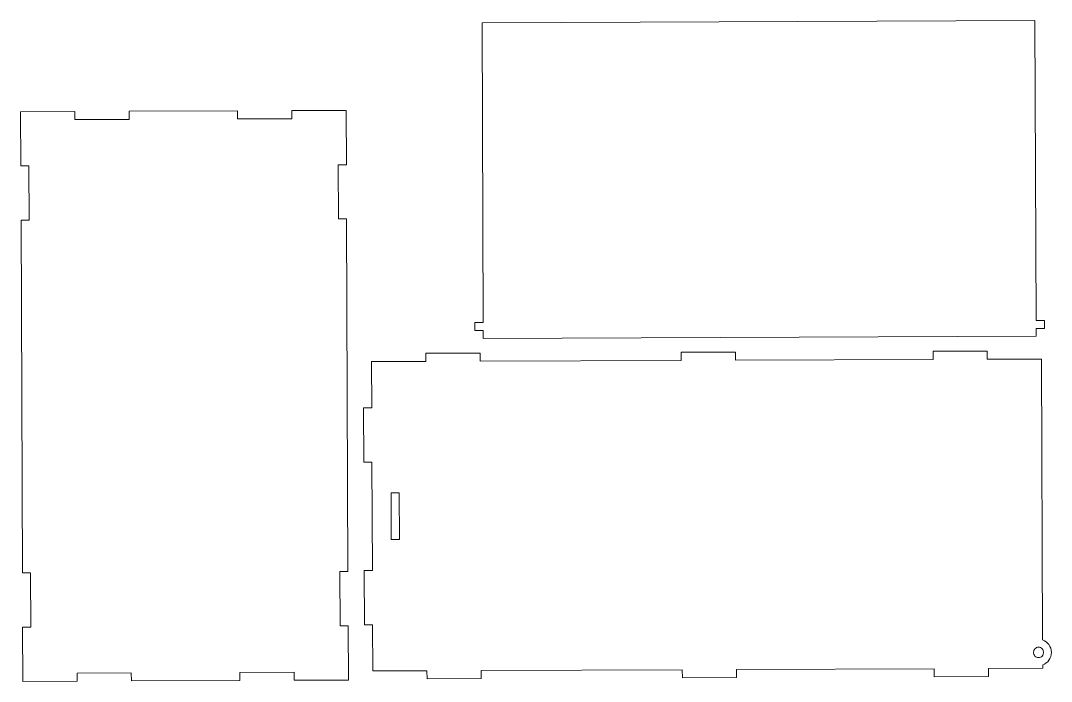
# Model space of a CAD drawing. Header units: inches. Extents: x -1.7 to 3.8, y -5.6 to 5.6.
# Drawn here: x -1.67 to 3.65, y 2.2 to 5.61 of the extents above; entities that cross this region are included whole.
import ezdxf

# ---------------------------------------------------------------- set-up
doc = ezdxf.new("R2010")
doc.units = ezdxf.units.IN
doc.header["$MEASUREMENT"] = 0
doc.layers.add('Katman 1', color=7, linetype='Continuous')

msp = doc.modelspace()

# ---------------------------------------------------------------- linework, layer by layer
at = {"layer": 'Katman 1', "color": 250, "lineweight": 9}
for points in [[(0.7088, 5.6031), (0.7088, 5.6031), (3.5618, 5.6142), (3.5618, 5.6142)], [(0.7149, 4.0562), (0.7149, 4.0562), (0.7088, 5.6031), (0.7088, 5.6031)], [(3.5618, 5.6142), (3.5618, 5.6142), (3.5679, 4.0674), (3.5679, 4.0674)], [(-1.6723, 5.1444), (-1.6723, 5.1444), (-1.3924, 5.1455), (-1.3924, 5.1455)], [(-1.6712, 4.8644), (-1.6712, 4.8644), (-1.6723, 5.1444), (-1.6723, 5.1444)], [(-1.3924, 5.1455), (-1.3924, 5.1455), (-1.3922, 5.1035), (-1.3922, 5.1035)], [(-1.1124, 5.1466), (-1.1124, 5.1466), (-0.5525, 5.1487), (-0.5525, 5.1487)], [(-1.1122, 5.1046), (-1.1122, 5.1046), (-1.1124, 5.1466), (-1.1124, 5.1466)], [(-0.5525, 5.1487), (-0.5525, 5.1487), (-0.5523, 5.1067), (-0.5523, 5.1067)], [(-0.5523, 5.1067), (-0.5523, 5.1067), (-0.2723, 5.1078), (-0.2723, 5.1078)], [(-0.2725, 5.1498), (-0.2725, 5.1498), (0.0075, 5.1509), (0.0075, 5.1509)], [(-0.2723, 5.1078), (-0.2723, 5.1078), (-0.2725, 5.1498), (-0.2725, 5.1498)], [(0.0075, 5.1509), (0.0075, 5.1509), (0.0086, 4.8709), (0.0086, 4.8709)], [(-1.3922, 5.1035), (-1.3922, 5.1035), (-1.1122, 5.1046), (-1.1122, 5.1046)], [(-1.6293, 4.8645), (-1.6293, 4.8645), (-1.6712, 4.8644), (-1.6712, 4.8644)], [(-1.6282, 4.5845), (-1.6282, 4.5845), (-1.6293, 4.8645), (-1.6293, 4.8645)], [(0.0086, 4.8709), (0.0086, 4.8709), (-0.0334, 4.8708), (-0.0334, 4.8708)], [(-0.0334, 4.8708), (-0.0334, 4.8708), (-0.0323, 4.5908), (-0.0323, 4.5908)], [(-1.6701, 4.5844), (-1.6701, 4.5844), (-1.6282, 4.5845), (-1.6282, 4.5845)], [(-1.663, 2.7645), (-1.663, 2.7645), (-1.6701, 4.5844), (-1.6701, 4.5844)], [(-0.0323, 4.5908), (-0.0323, 4.5908), (0.0097, 4.591), (0.0097, 4.591)], [(0.0097, 4.591), (0.0097, 4.591), (0.0168, 2.7711), (0.0168, 2.7711)], [(0.6715, 4.056), (0.6715, 4.056), (0.7149, 4.0562), (0.7149, 4.0562)], [(0.6717, 4.0147), (0.6717, 4.0147), (0.6715, 4.056), (0.6715, 4.056)], [(3.5679, 4.0674), (3.5679, 4.0674), (3.6113, 4.0675), (3.6113, 4.0675)], [(3.6113, 4.0675), (3.6113, 4.0675), (3.6114, 4.0262), (3.6114, 4.0262)], [(0.7151, 4.0149), (0.7151, 4.0149), (0.6717, 4.0147), (0.6717, 4.0147)], [(0.7152, 3.9746), (0.7152, 3.9746), (0.7151, 4.0149), (0.7151, 4.0149)], [(3.6114, 4.0262), (3.6114, 4.0262), (3.568, 4.026), (3.568, 4.026)], [(3.568, 4.026), (3.568, 4.026), (3.5682, 3.9858), (3.5682, 3.9858)], [(3.5682, 3.9858), (3.5682, 3.9858), (0.7152, 3.9746), (0.7152, 3.9746)], [(0.4184, 3.8975), (0.4184, 3.8975), (0.6984, 3.8986), (0.6984, 3.8986)], [(0.4186, 3.8555), (0.4186, 3.8555), (0.4184, 3.8975), (0.4184, 3.8975)], [(0.6984, 3.8986), (0.6984, 3.8986), (0.6986, 3.8566), (0.6986, 3.8566)], [(1.736, 3.9027), (1.736, 3.9027), (2.0161, 3.9038), (2.0161, 3.9038)], [(1.7362, 3.8607), (1.7362, 3.8607), (1.736, 3.9027), (1.736, 3.9027)], [(2.0161, 3.9038), (2.0161, 3.9038), (2.0162, 3.8618), (2.0162, 3.8618)], [(3.0362, 3.9078), (3.0362, 3.9078), (3.3162, 3.9089), (3.3162, 3.9089)], [(3.0364, 3.8658), (3.0364, 3.8658), (3.0362, 3.9078), (3.0362, 3.9078)], [(3.3162, 3.9089), (3.3162, 3.9089), (3.3163, 3.8669), (3.3163, 3.8669)], [(0.1386, 3.8544), (0.1386, 3.8544), (0.4186, 3.8555), (0.4186, 3.8555)], [(0.1395, 3.6164), (0.1395, 3.6164), (0.1386, 3.8544), (0.1386, 3.8544)], [(0.6986, 3.8566), (0.6986, 3.8566), (1.7362, 3.8607), (1.7362, 3.8607)], [(2.0162, 3.8618), (2.0162, 3.8618), (3.0364, 3.8658), (3.0364, 3.8658)], [(3.3163, 3.8669), (3.3163, 3.8669), (3.5963, 3.868), (3.5963, 3.868)], [(3.5963, 3.868), (3.5963, 3.868), (3.602, 2.4187), (3.602, 2.4187)], [(0.0975, 3.6163), (0.0975, 3.6163), (0.1395, 3.6164), (0.1395, 3.6164)], [(0.0986, 3.3363), (0.0986, 3.3363), (0.0975, 3.6163), (0.0975, 3.6163)], [(0.1406, 3.3365), (0.1406, 3.3365), (0.0986, 3.3363), (0.0986, 3.3363)], [(0.1428, 2.7765), (0.1428, 2.7765), (0.1406, 3.3365), (0.1406, 3.3365)], [(0.2812, 3.1771), (0.2812, 3.1771), (0.2392, 3.1769), (0.2392, 3.1769)], [(0.2392, 3.1769), (0.2392, 3.1769), (0.2402, 2.9368), (0.2402, 2.9368)], [(0.2821, 2.937), (0.2821, 2.937), (0.2812, 3.1771), (0.2812, 3.1771)], [(0.2402, 2.9368), (0.2402, 2.9368), (0.2821, 2.937), (0.2821, 2.937)], [(0.0168, 2.7711), (0.0168, 2.7711), (-0.0252, 2.7709), (-0.0252, 2.7709)], [(-0.0252, 2.7709), (-0.0252, 2.7709), (-0.0241, 2.491), (-0.0241, 2.491)], [(0.1008, 2.7763), (0.1008, 2.7763), (0.1428, 2.7765), (0.1428, 2.7765)], [(0.1019, 2.4964), (0.1019, 2.4964), (0.1008, 2.7763), (0.1008, 2.7763)], [(-1.621, 2.7647), (-1.621, 2.7647), (-1.663, 2.7645), (-1.663, 2.7645)], [(-1.6199, 2.4847), (-1.6199, 2.4847), (-1.621, 2.7647), (-1.621, 2.7647)], [(-1.6619, 2.4846), (-1.6619, 2.4846), (-1.6199, 2.4847), (-1.6199, 2.4847)], [(-1.6608, 2.2046), (-1.6608, 2.2046), (-1.6619, 2.4846), (-1.6619, 2.4846)], [(-0.0241, 2.491), (-0.0241, 2.491), (0.0179, 2.4911), (0.0179, 2.4911)], [(0.0179, 2.4911), (0.0179, 2.4911), (0.019, 2.2112), (0.019, 2.2112)], [(0.1439, 2.4965), (0.1439, 2.4965), (0.1019, 2.4964), (0.1019, 2.4964)], [(0.1448, 2.2585), (0.1448, 2.2585), (0.1439, 2.4965), (0.1439, 2.4965)], [(3.602, 2.4187), (3.602, 2.4187), (3.6115, 2.4146), (3.6115, 2.4146)], [(3.6115, 2.4146), (3.6115, 2.4146), (3.6199, 2.409), (3.6199, 2.409)], [(3.6199, 2.409), (3.6199, 2.409), (3.6276, 2.4024), (3.6276, 2.4024)], [(3.6276, 2.4024), (3.6276, 2.4024), (3.6343, 2.3944), (3.6343, 2.3944)], [(3.6343, 2.3944), (3.6343, 2.3944), (3.6396, 2.3853), (3.6396, 2.3853)], [(3.5567, 2.3643), (3.5567, 2.3643), (3.5546, 2.3538), (3.5546, 2.3538)], [(3.5546, 2.3538), (3.5546, 2.3538), (3.5568, 2.3436), (3.5568, 2.3436)], [(3.5592, 2.3689), (3.5592, 2.3689), (3.5567, 2.3643), (3.5567, 2.3643)], [(3.5568, 2.3436), (3.5568, 2.3436), (3.5593, 2.3391), (3.5593, 2.3391)], [(3.5623, 2.3731), (3.5623, 2.3731), (3.5592, 2.3689), (3.5592, 2.3689)], [(3.5661, 2.3762), (3.5661, 2.3762), (3.5623, 2.3731), (3.5623, 2.3731)], [(3.5707, 2.3787), (3.5707, 2.3787), (3.5661, 2.3762), (3.5661, 2.3762)], [(3.5755, 2.3805), (3.5755, 2.3805), (3.5707, 2.3787), (3.5707, 2.3787)], [(3.5808, 2.3809), (3.5808, 2.3809), (3.5755, 2.3805), (3.5755, 2.3805)], [(3.586, 2.3805), (3.586, 2.3805), (3.5808, 2.3809), (3.5808, 2.3809)], [(3.591, 2.3788), (3.591, 2.3788), (3.586, 2.3805), (3.586, 2.3805)], [(3.5952, 2.3764), (3.5952, 2.3764), (3.591, 2.3788), (3.591, 2.3788)], [(3.599, 2.3732), (3.599, 2.3732), (3.5952, 2.3764), (3.5952, 2.3764)], [(3.6022, 2.3691), (3.6022, 2.3691), (3.599, 2.3732), (3.599, 2.3732)], [(3.6046, 2.3645), (3.6046, 2.3645), (3.6022, 2.3691), (3.6022, 2.3691)], [(3.6023, 2.3393), (3.6023, 2.3393), (3.6047, 2.3438), (3.6047, 2.3438)], [(3.6068, 2.354), (3.6068, 2.354), (3.6046, 2.3645), (3.6046, 2.3645)], [(3.6047, 2.3438), (3.6047, 2.3438), (3.6068, 2.354), (3.6068, 2.354)], [(3.6396, 2.3853), (3.6396, 2.3853), (3.6435, 2.3758), (3.6435, 2.3758)], [(3.6435, 2.3758), (3.6435, 2.3758), (3.6459, 2.3654), (3.6459, 2.3654)], [(3.646, 2.3433), (3.646, 2.3433), (3.6436, 2.3328), (3.6436, 2.3328)], [(3.6459, 2.3654), (3.6459, 2.3654), (3.647, 2.3542), (3.647, 2.3542)], [(3.647, 2.3542), (3.647, 2.3542), (3.646, 2.3433), (3.646, 2.3433)], [(3.5593, 2.3391), (3.5593, 2.3391), (3.5624, 2.3349), (3.5624, 2.3349)], [(3.5624, 2.3349), (3.5624, 2.3349), (3.5663, 2.3318), (3.5663, 2.3318)], [(3.5663, 2.3318), (3.5663, 2.3318), (3.5709, 2.3293), (3.5709, 2.3293)], [(3.5709, 2.3293), (3.5709, 2.3293), (3.5757, 2.3277), (3.5757, 2.3277)], [(3.5757, 2.3277), (3.5757, 2.3277), (3.581, 2.3273), (3.581, 2.3273)], [(3.581, 2.3273), (3.581, 2.3273), (3.5862, 2.3277), (3.5862, 2.3277)], [(3.5862, 2.3277), (3.5862, 2.3277), (3.5912, 2.3294), (3.5912, 2.3294)], [(3.5912, 2.3294), (3.5912, 2.3294), (3.5954, 2.3319), (3.5954, 2.3319)], [(3.5954, 2.3319), (3.5954, 2.3319), (3.5992, 2.3351), (3.5992, 2.3351)], [(3.5992, 2.3351), (3.5992, 2.3351), (3.6023, 2.3393), (3.6023, 2.3393)], [(3.6119, 2.2938), (3.6119, 2.2938), (3.6025, 2.2896), (3.6025, 2.2896)], [(3.6025, 2.2896), (3.6025, 2.2896), (3.6026, 2.2721), (3.6026, 2.2721)], [(3.6203, 2.2995), (3.6203, 2.2995), (3.6119, 2.2938), (3.6119, 2.2938)], [(3.628, 2.3061), (3.628, 2.3061), (3.6203, 2.2995), (3.6203, 2.2995)], [(3.6346, 2.3142), (3.6346, 2.3142), (3.628, 2.3061), (3.628, 2.3061)], [(3.6398, 2.323), (3.6398, 2.323), (3.6346, 2.3142), (3.6346, 2.3142)], [(3.6436, 2.3328), (3.6436, 2.3328), (3.6398, 2.323), (3.6398, 2.323)], [(-1.101, 2.2488), (-1.101, 2.2488), (-1.381, 2.2477), (-1.381, 2.2477)], [(-1.381, 2.2477), (-1.381, 2.2477), (-1.3809, 2.2057), (-1.3809, 2.2057)], [(-1.1009, 2.2068), (-1.1009, 2.2068), (-1.101, 2.2488), (-1.101, 2.2488)], [(-0.2611, 2.2521), (-0.2611, 2.2521), (-0.5411, 2.251), (-0.5411, 2.251)], [(-0.5411, 2.251), (-0.5411, 2.251), (-0.5409, 2.209), (-0.5409, 2.209)], [(-0.2609, 2.2101), (-0.2609, 2.2101), (-0.2611, 2.2521), (-0.2611, 2.2521)], [(0.4248, 2.2596), (0.4248, 2.2596), (0.1448, 2.2585), (0.1448, 2.2585)], [(0.425, 2.2176), (0.425, 2.2176), (0.4248, 2.2596), (0.4248, 2.2596)], [(1.7425, 2.2648), (1.7425, 2.2648), (0.7048, 2.2607), (0.7048, 2.2607)], [(0.7048, 2.2607), (0.7048, 2.2607), (0.705, 2.2187), (0.705, 2.2187)], [(1.7426, 2.2228), (1.7426, 2.2228), (1.7425, 2.2648), (1.7425, 2.2648)], [(3.0426, 2.2699), (3.0426, 2.2699), (2.0225, 2.2659), (2.0225, 2.2659)], [(2.0225, 2.2659), (2.0225, 2.2659), (2.0226, 2.2239), (2.0226, 2.2239)], [(3.0428, 2.2279), (3.0428, 2.2279), (3.0426, 2.2699), (3.0426, 2.2699)], [(3.6026, 2.2721), (3.6026, 2.2721), (3.3226, 2.271), (3.3226, 2.271)], [(3.3226, 2.271), (3.3226, 2.271), (3.3227, 2.229), (3.3227, 2.229)], [(-1.3809, 2.2057), (-1.3809, 2.2057), (-1.6608, 2.2046), (-1.6608, 2.2046)], [(-0.5409, 2.209), (-0.5409, 2.209), (-1.1009, 2.2068), (-1.1009, 2.2068)], [(0.019, 2.2112), (0.019, 2.2112), (-0.2609, 2.2101), (-0.2609, 2.2101)], [(0.705, 2.2187), (0.705, 2.2187), (0.425, 2.2176), (0.425, 2.2176)], [(2.0226, 2.2239), (2.0226, 2.2239), (1.7426, 2.2228), (1.7426, 2.2228)], [(3.3227, 2.229), (3.3227, 2.229), (3.0428, 2.2279), (3.0428, 2.2279)]]:
    msp.add_open_spline(points, degree=3, dxfattribs=at)

doc.saveas('drawing.dxf')
